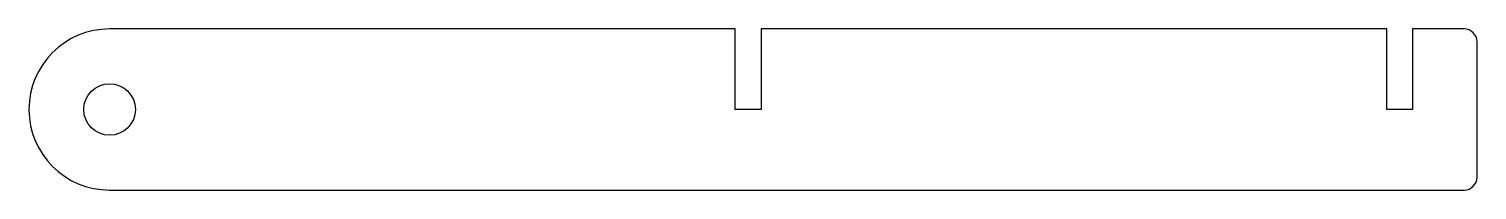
# Model space of a CAD drawing. Header units: millimetres. Extents: x -12 to 212, y -12 to 13.
import ezdxf

# ---------------------------------------------------------------- set-up
doc = ezdxf.new("R2010")
doc.units = ezdxf.units.MM

msp = doc.modelspace()

# ---------------------------------------------------------------- linework, layer by layer
msp.add_lwpolyline([(97, 0), (97, 12.5), (0, 12.5, 1), (0, -12.5), (210, -12.5, 0.414214), (212, -10.5), (212, 10.5, 0.414214), (210, 12.5), (202, 12.5), (202, 0), (198, 0), (198, 12.5), (101, 12.5), (101, 0)], format="xyb", close=True)
msp.add_circle((0, 0), 4)

doc.saveas('drawing.dxf')
